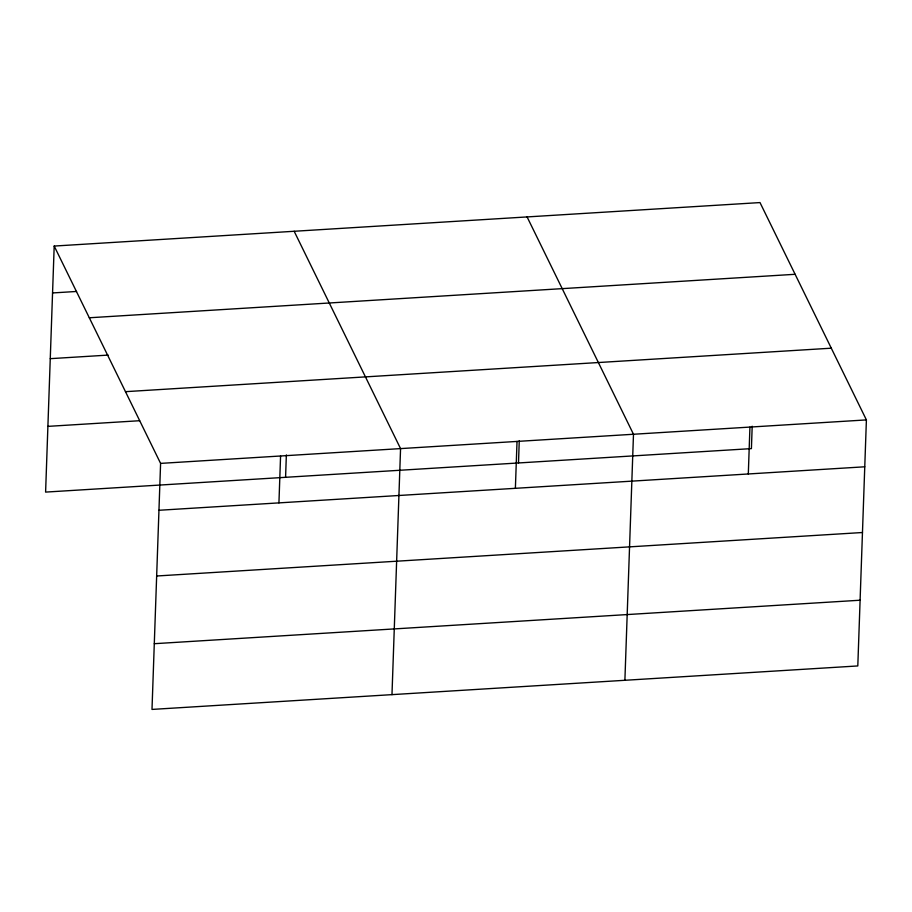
<?xml version="1.0" encoding="UTF-8"?>
<svg xmlns="http://www.w3.org/2000/svg" width="912" height="912" viewBox="0 0 912 912"><rect width="100%" height="100%" fill="white"/><g stroke="black" fill="none" stroke-linecap="round" stroke-linejoin="round"><path stroke-width="1.37" d="M54.196 246.058L160.592 463.387L151.996 709.422L857.804 665.942L866.4 419.908L760.004 202.578L54.196 246.058L45.6 492.092L751.408 448.613L752.195 426.235M278.935 502.888L280.577 456M285.581 477.307L286.357 454.928M391.978 694.636L400.562 448.613L294.166 231.272M515.383 488.319L517.024 441.431M518.495 462.954L519.27 440.587M624.891 680.295L633.487 434.26L527.09 216.931M748.307 473.978L749.938 427.09M52.554 292.946L76.551 291.464M89.308 317.775L795.116 274.295M50.263 358.667L108.14 355.099M125.48 391.67L831.288 348.19M47.891 426.371L139.65 420.717M160.592 463.387L866.4 419.908M158.95 510.275L864.758 466.796M156.659 575.996L862.467 532.517M154.288 643.701L860.107 600.221"/></g></svg>
